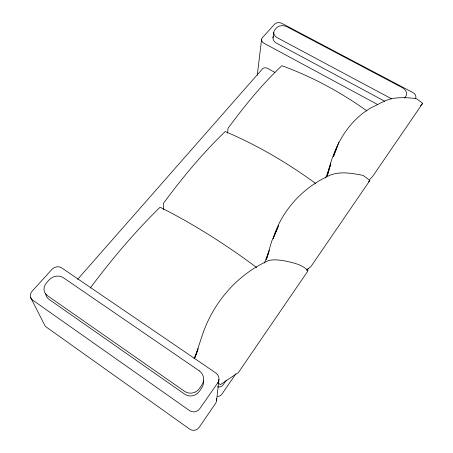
<?xml version="1.0" encoding="UTF-8"?>
<svg xmlns="http://www.w3.org/2000/svg" width="453" height="453" viewBox="0 0 453 453"><rect width="100%" height="100%" fill="white"/><g stroke="black" fill="none" stroke-linecap="round" stroke-linejoin="round"><path stroke-width="0.68" d="M227.621 133.267L227.984 128.352C244.331 106.161 261.755 84.603 281.891 65.708C312.174 76.75 340.73 92.197 366.924 110.94M216.602 400.356L218.975 379.421M257.276 75.204L261.574 39.541M272.995 37.888L273.754 32.452M329.501 168.448L327.36 175.645C333.074 148.833 346.262 122.333 370.65 108.012C378.368 104.513 385.616 99.456 394.172 98.233C401.556 97.231 409.019 97.718 416.386 98.624L422.683 103.318L372.451 176.698L369.62 179.518M329.892 167.14L330.86 163.873L325.656 177.933M264.444 263.012L269.388 250.175M268.895 252.213L266.358 259.444L271.647 241.387L278.793 225.3M337.485 145.906L333.38 156.71L338.855 142.276M197.389 351.29L194.841 357.7L202.468 334.716C213.408 302.287 237.406 274.354 268.856 260.447C274.02 259.309 279.32 259.988 284.473 260.843C292.893 262.751 301.851 264.173 308.063 270.758L238.386 372.547L220.368 384.648L218.153 382.944M194.094 358.753L198.301 348.617M277.983 227.213L273.102 238.674C281.692 210.028 303.595 186.653 330.911 174.864C341.307 171.177 352.593 173.374 363.102 175.379L369.869 180.47L311.103 266.319L306.658 270.271M235.809 373.895L221.817 394.297A4.649 4.632 -44.2 0 1 217.616 396.307M306.964 270.147L308.165 268.403M226.285 380.254L223.08 384.903A4.836 4.802 -5.4 0 1 217.463 386.72M90.266 288.04C111.58 259.49 134.592 232.134 160.096 207.231C194.099 224.275 226.194 244.869 256.704 267.53M77.593 279.365L262.4 68.935A3.72 2.848 7.6 0 1 267.513 68.358L274.954 72.44M420.509 105.617L422.683 103.318M368.459 181.868L369.869 180.47M391.624 98.839L277.338 37.758A7.724 5.685 8.4 0 1 274.099 31.002A19.575 14.445 9.1 0 1 277.848 26.84A7.707 5.663 8.5 0 1 287.1 26.806L402.241 87.622A8.143 6.116 17.5 0 1 405.741 96.455A20.481 15.391 16.6 0 1 404.699 98.012M384.682 101.212L276.54 43.171A7.65 5.663 8.4 0 1 273.335 36.444M377.808 104.632L264.02 43.256A5.374 3.986 7.5 0 1 262.423 37.622L274.654 24.151A5.294 3.873 8.1 0 1 281.896 23.409L412.87 92.548A5.64 4.224 18.3 0 1 415.344 98.675M315.594 183.414C287.462 162.921 257.293 145.175 225.237 131.546C202.315 153.476 182.117 178.074 163.273 203.539L163.709 209.716M30.645 297.547L44.456 324.693A6.602 5.759 -28.3 0 0 46.291 327.066L189.784 429.172A6.852 6.642 -65.3 0 0 199.133 427.372L215.458 403.572A6.597 6.529 -58.9 0 0 216.517 398.64M45.764 293.538A10.198 8.822 -23.9 0 0 49.128 299.433L184.66 394.155A10.436 10.198 -35.8 0 0 199.184 391.477A26.257 25.396 -30.6 0 0 202.842 385.679A10.391 10.164 -32.3 0 0 203.335 380.401M217.723 382.898L199.824 408.651A7.452 7.282 -53.5 0 1 189.541 410.588L32.633 300.101A7.22 6.178 -25.3 0 1 32.135 291.194L51.982 269.342A7.01 6.014 -21.4 0 1 61.665 267.876L215.917 373.029A7.191 7.106 -16 0 1 217.723 382.898M199.241 370.837L63.358 277.706A10.277 8.873 -22.9 0 0 51.183 278.148A26.081 22.752 -23.5 0 0 45.057 284.943A10.317 8.901 -23.5 0 0 47.389 295.611L184.558 391.318A10.561 10.317 -33.3 0 0 199.269 388.617A26.574 25.679 -28.9 0 0 201.704 385.175A10.515 10.277 -29.7 0 0 199.241 370.837"/></g></svg>
